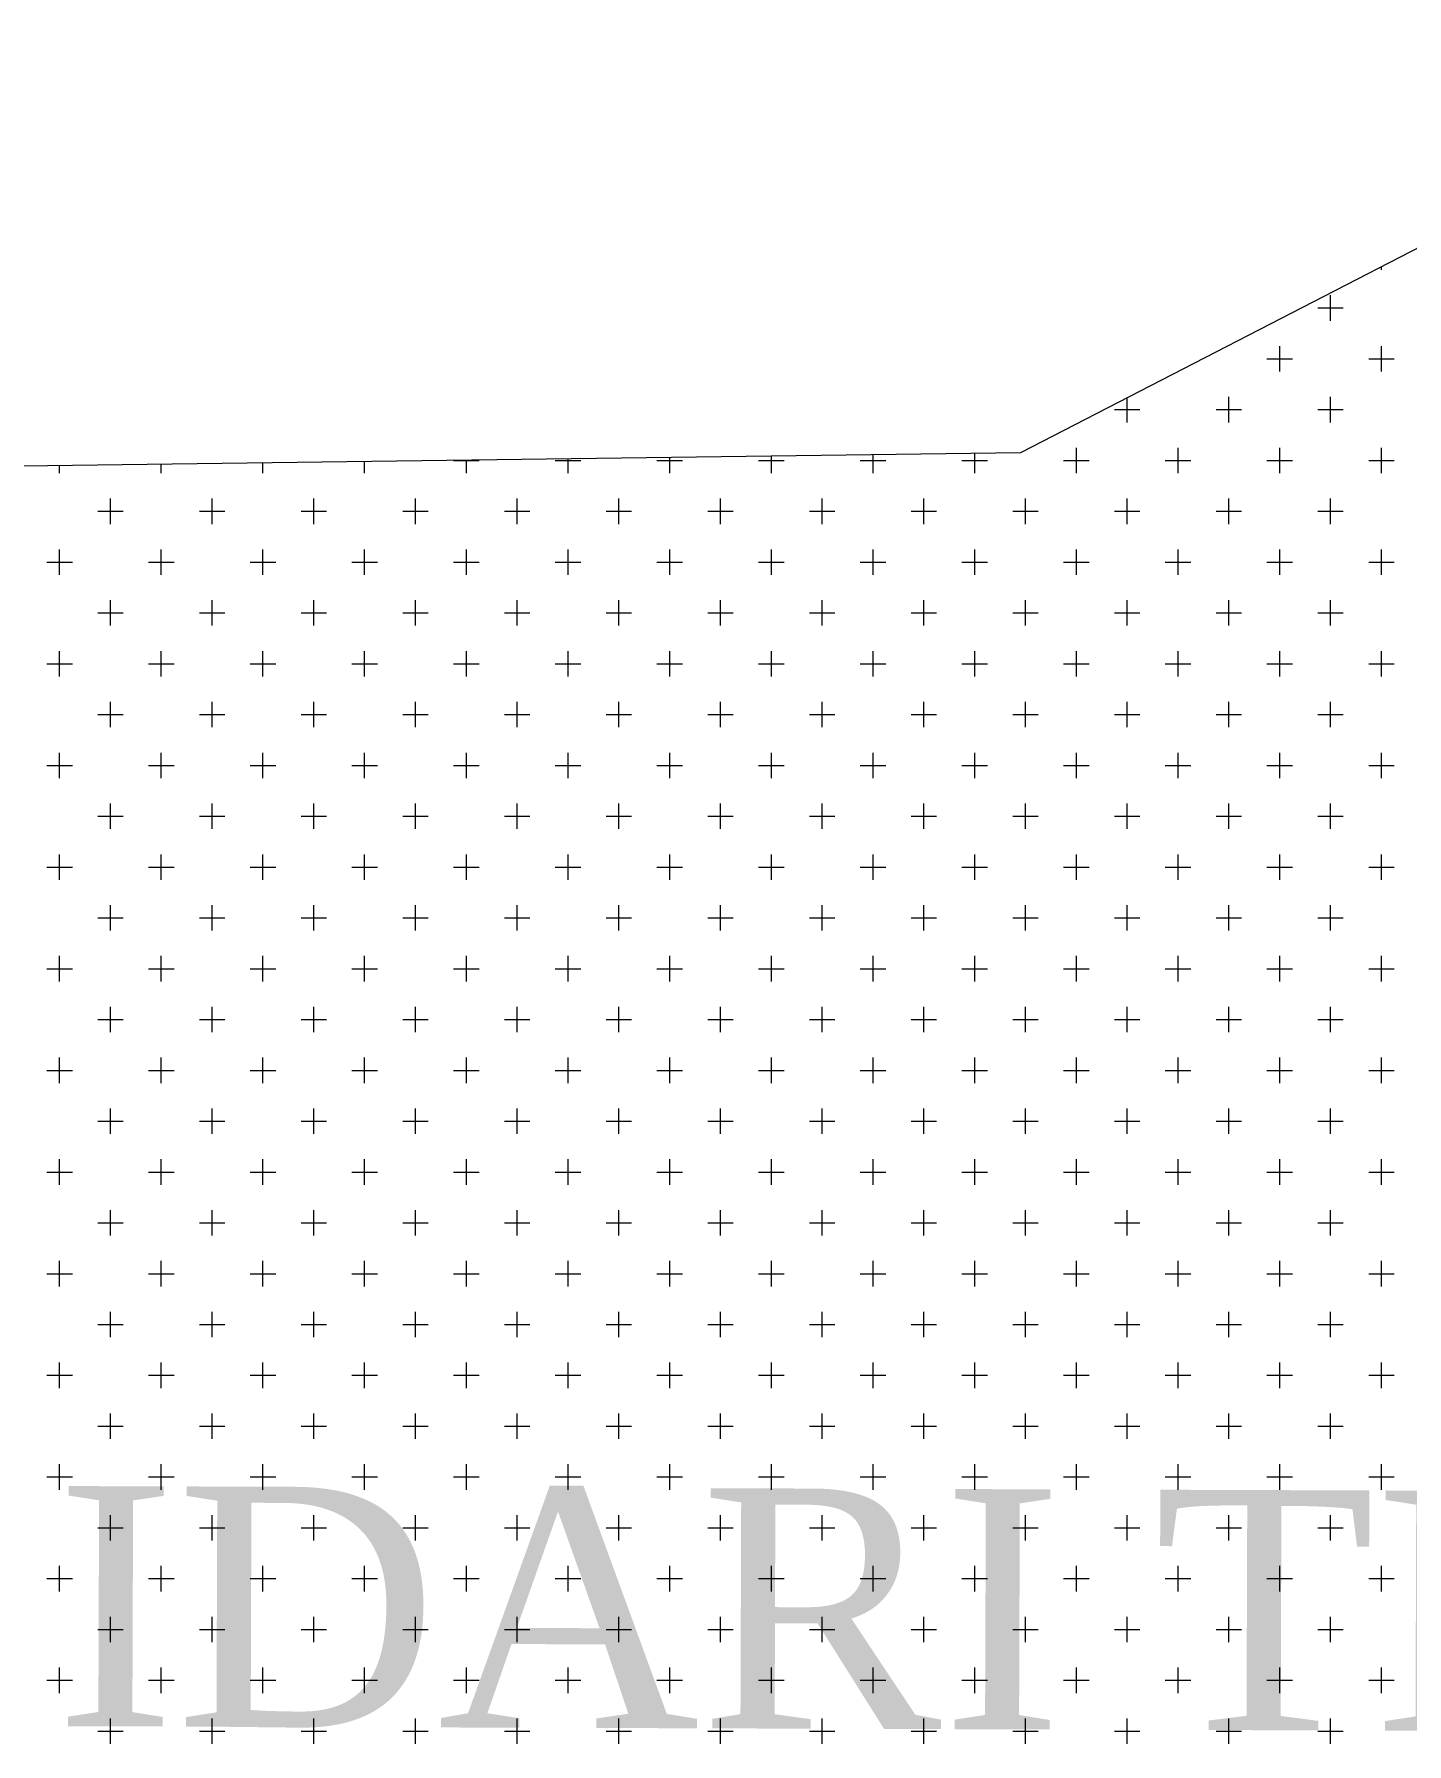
# Model space of a CAD drawing. Header units: metres. Extents: x 476631 to 477421, y 4483749 to 4484052.
# Drawn here: x 477266.48 to 477283.62, y 4484030.75 to 4484052.11 of the extents above; entities that cross this region are included whole.
import ezdxf

# ---------------------------------------------------------------- set-up
doc = ezdxf.new("R2010")
doc.units = ezdxf.units.M
doc.layers.add('PL_İDARİ_TESİS', color=163, linetype='Continuous', lineweight=0)
doc.layers.add('SM_SEMBOL', color=18, linetype='Continuous', lineweight=0)
doc.styles.get("Standard").update_dxf_attribs({"font": 'TimesNewRoman.ttf'})

msp = doc.modelspace()

# ---------------------------------------------------------------- linework, layer by layer
at = {"layer": 'PL_İDARİ_TESİS', "color": 5}
for p, q in [((477278.8, 4484046.885), (477288.938, 4484052.111)), ((477226.811, 4484046.184), (477278.8, 4484046.885))]:
    msp.add_line(p, q, dxfattribs=at)
at = {"layer": 'PL_İDARİ_TESİS', "color": 5, "linetype": 'Continuous'}
for p, q in [((477283.304, 4484049.166), (477283.304, 4484049.206)), ((477282.51, 4484048.69), (477282.828, 4484048.69)), ((477282.669, 4484048.531), (477282.669, 4484048.849)), ((477281.875, 4484048.055), (477282.192, 4484048.055)), ((477282.034, 4484047.896), (477282.034, 4484048.214)), ((477283.145, 4484048.055), (477283.462, 4484048.055)), ((477283.304, 4484047.896), (477283.304, 4484048.214)), ((477280.764, 4484047.896), (477280.764, 4484047.897)), ((477281.399, 4484047.261), (477281.399, 4484047.579)), ((477282.669, 4484047.261), (477282.669, 4484047.579)), ((477279.97, 4484047.42), (477280.287, 4484047.42)), ((477280.129, 4484047.261), (477280.129, 4484047.57)), ((477281.24, 4484047.42), (477281.557, 4484047.42)), ((477282.51, 4484047.42), (477282.828, 4484047.42)), ((477279.494, 4484046.626), (477279.494, 4484046.944)), ((477280.764, 4484046.626), (477280.764, 4484046.944)), ((477282.034, 4484046.626), (477282.034, 4484046.944)), ((477283.304, 4484046.626), (477283.304, 4484046.944)), ((477266.794, 4484046.626), (477266.794, 4484046.723)), ((477268.064, 4484046.626), (477268.064, 4484046.74)), ((477269.334, 4484046.626), (477269.334, 4484046.757)), ((477270.604, 4484046.626), (477270.604, 4484046.774)), ((477271.715, 4484046.785), (477272.033, 4484046.785)), ((477271.874, 4484046.626), (477271.874, 4484046.791)), ((477272.985, 4484046.785), (477273.303, 4484046.785)), ((477273.144, 4484046.626), (477273.144, 4484046.809)), ((477274.255, 4484046.785), (477274.573, 4484046.785)), ((477274.414, 4484046.626), (477274.414, 4484046.826)), ((477275.525, 4484046.785), (477275.843, 4484046.785)), ((477275.684, 4484046.626), (477275.684, 4484046.843)), ((477276.795, 4484046.785), (477277.113, 4484046.785)), ((477276.954, 4484046.626), (477276.954, 4484046.86)), ((477278.065, 4484046.785), (477278.383, 4484046.785)), ((477278.224, 4484046.626), (477278.224, 4484046.877)), ((477279.335, 4484046.785), (477279.653, 4484046.785)), ((477280.605, 4484046.785), (477280.923, 4484046.785)), ((477281.875, 4484046.785), (477282.192, 4484046.785)), ((477283.145, 4484046.785), (477283.462, 4484046.785)), ((477267.429, 4484045.991), (477267.429, 4484046.309)), ((477268.699, 4484045.991), (477268.699, 4484046.309)), ((477269.969, 4484045.991), (477269.969, 4484046.309)), ((477271.239, 4484045.991), (477271.239, 4484046.309)), ((477272.509, 4484045.991), (477272.509, 4484046.309)), ((477273.779, 4484045.991), (477273.779, 4484046.309)), ((477275.049, 4484045.991), (477275.049, 4484046.309)), ((477276.319, 4484045.991), (477276.319, 4484046.309)), ((477277.589, 4484045.991), (477277.589, 4484046.309)), ((477278.859, 4484045.991), (477278.859, 4484046.309)), ((477280.129, 4484045.991), (477280.129, 4484046.309)), ((477281.399, 4484045.991), (477281.399, 4484046.309)), ((477282.669, 4484045.991), (477282.669, 4484046.309)), ((477267.27, 4484046.15), (477267.588, 4484046.15)), ((477268.54, 4484046.15), (477268.858, 4484046.15)), ((477269.81, 4484046.15), (477270.128, 4484046.15)), ((477271.08, 4484046.15), (477271.398, 4484046.15)), ((477272.35, 4484046.15), (477272.668, 4484046.15)), ((477273.62, 4484046.15), (477273.938, 4484046.15)), ((477274.89, 4484046.15), (477275.208, 4484046.15)), ((477276.16, 4484046.15), (477276.478, 4484046.15)), ((477277.43, 4484046.15), (477277.748, 4484046.15)), ((477278.7, 4484046.15), (477279.018, 4484046.15)), ((477279.97, 4484046.15), (477280.287, 4484046.15)), ((477281.24, 4484046.15), (477281.557, 4484046.15)), ((477282.51, 4484046.15), (477282.828, 4484046.15)), ((477266.794, 4484045.356), (477266.794, 4484045.674)), ((477268.064, 4484045.356), (477268.064, 4484045.674)), ((477269.334, 4484045.356), (477269.334, 4484045.674)), ((477270.604, 4484045.356), (477270.604, 4484045.674)), ((477271.874, 4484045.356), (477271.874, 4484045.674)), ((477273.144, 4484045.356), (477273.144, 4484045.674)), ((477274.414, 4484045.356), (477274.414, 4484045.674)), ((477275.684, 4484045.356), (477275.684, 4484045.674)), ((477276.954, 4484045.356), (477276.954, 4484045.674)), ((477278.224, 4484045.356), (477278.224, 4484045.674)), ((477279.494, 4484045.356), (477279.494, 4484045.674)), ((477280.764, 4484045.356), (477280.764, 4484045.674)), ((477282.034, 4484045.356), (477282.034, 4484045.674)), ((477283.304, 4484045.356), (477283.304, 4484045.674)), ((477266.635, 4484045.515), (477266.953, 4484045.515)), ((477267.905, 4484045.515), (477268.223, 4484045.515)), ((477269.175, 4484045.515), (477269.493, 4484045.515)), ((477270.445, 4484045.515), (477270.763, 4484045.515)), ((477271.715, 4484045.515), (477272.033, 4484045.515)), ((477272.985, 4484045.515), (477273.303, 4484045.515)), ((477274.255, 4484045.515), (477274.573, 4484045.515)), ((477275.525, 4484045.515), (477275.843, 4484045.515)), ((477276.795, 4484045.515), (477277.113, 4484045.515)), ((477278.065, 4484045.515), (477278.383, 4484045.515)), ((477279.335, 4484045.515), (477279.653, 4484045.515)), ((477280.605, 4484045.515), (477280.923, 4484045.515)), ((477281.875, 4484045.515), (477282.192, 4484045.515)), ((477283.145, 4484045.515), (477283.462, 4484045.515)), ((477267.429, 4484044.721), (477267.429, 4484045.039)), ((477268.699, 4484044.721), (477268.699, 4484045.039)), ((477269.969, 4484044.721), (477269.969, 4484045.039)), ((477271.239, 4484044.721), (477271.239, 4484045.039)), ((477272.509, 4484044.721), (477272.509, 4484045.039)), ((477273.779, 4484044.721), (477273.779, 4484045.039)), ((477275.049, 4484044.721), (477275.049, 4484045.039)), ((477276.319, 4484044.721), (477276.319, 4484045.039)), ((477277.589, 4484044.721), (477277.589, 4484045.039)), ((477278.859, 4484044.721), (477278.859, 4484045.039)), ((477280.129, 4484044.721), (477280.129, 4484045.039)), ((477281.399, 4484044.721), (477281.399, 4484045.039)), ((477282.669, 4484044.721), (477282.669, 4484045.039)), ((477267.27, 4484044.88), (477267.588, 4484044.88)), ((477268.54, 4484044.88), (477268.858, 4484044.88)), ((477269.81, 4484044.88), (477270.128, 4484044.88)), ((477271.08, 4484044.88), (477271.398, 4484044.88)), ((477272.35, 4484044.88), (477272.668, 4484044.88)), ((477273.62, 4484044.88), (477273.938, 4484044.88)), ((477274.89, 4484044.88), (477275.208, 4484044.88)), ((477276.16, 4484044.88), (477276.478, 4484044.88)), ((477277.43, 4484044.88), (477277.748, 4484044.88)), ((477278.7, 4484044.88), (477279.018, 4484044.88)), ((477279.97, 4484044.88), (477280.287, 4484044.88)), ((477281.24, 4484044.88), (477281.557, 4484044.88)), ((477282.51, 4484044.88), (477282.828, 4484044.88)), ((477266.794, 4484044.086), (477266.794, 4484044.404)), ((477268.064, 4484044.086), (477268.064, 4484044.404)), ((477269.334, 4484044.086), (477269.334, 4484044.404)), ((477270.604, 4484044.086), (477270.604, 4484044.404)), ((477271.874, 4484044.086), (477271.874, 4484044.404)), ((477273.144, 4484044.086), (477273.144, 4484044.404)), ((477274.414, 4484044.086), (477274.414, 4484044.404)), ((477275.684, 4484044.086), (477275.684, 4484044.404)), ((477276.954, 4484044.086), (477276.954, 4484044.404)), ((477278.224, 4484044.086), (477278.224, 4484044.404)), ((477279.494, 4484044.086), (477279.494, 4484044.404)), ((477280.764, 4484044.086), (477280.764, 4484044.404)), ((477282.034, 4484044.086), (477282.034, 4484044.404)), ((477283.304, 4484044.086), (477283.304, 4484044.404)), ((477266.635, 4484044.245), (477266.953, 4484044.245)), ((477267.905, 4484044.245), (477268.223, 4484044.245)), ((477269.175, 4484044.245), (477269.493, 4484044.245)), ((477270.445, 4484044.245), (477270.763, 4484044.245)), ((477271.715, 4484044.245), (477272.033, 4484044.245)), ((477272.985, 4484044.245), (477273.303, 4484044.245)), ((477274.255, 4484044.245), (477274.573, 4484044.245)), ((477275.525, 4484044.245), (477275.843, 4484044.245)), ((477276.795, 4484044.245), (477277.113, 4484044.245)), ((477278.065, 4484044.245), (477278.383, 4484044.245)), ((477279.335, 4484044.245), (477279.653, 4484044.245)), ((477280.605, 4484044.245), (477280.923, 4484044.245)), ((477281.875, 4484044.245), (477282.192, 4484044.245)), ((477283.145, 4484044.245), (477283.462, 4484044.245)), ((477267.429, 4484043.451), (477267.429, 4484043.769)), ((477268.699, 4484043.451), (477268.699, 4484043.769)), ((477269.969, 4484043.451), (477269.969, 4484043.769)), ((477271.239, 4484043.451), (477271.239, 4484043.769)), ((477272.509, 4484043.451), (477272.509, 4484043.769)), ((477273.779, 4484043.451), (477273.779, 4484043.769)), ((477275.049, 4484043.451), (477275.049, 4484043.769)), ((477276.319, 4484043.451), (477276.319, 4484043.769)), ((477277.589, 4484043.451), (477277.589, 4484043.769)), ((477278.859, 4484043.451), (477278.859, 4484043.769)), ((477280.129, 4484043.451), (477280.129, 4484043.769)), ((477281.399, 4484043.451), (477281.399, 4484043.769)), ((477282.669, 4484043.451), (477282.669, 4484043.769)), ((477267.27, 4484043.61), (477267.588, 4484043.61)), ((477268.54, 4484043.61), (477268.858, 4484043.61)), ((477269.81, 4484043.61), (477270.128, 4484043.61)), ((477271.08, 4484043.61), (477271.398, 4484043.61)), ((477272.35, 4484043.61), (477272.668, 4484043.61)), ((477273.62, 4484043.61), (477273.938, 4484043.61)), ((477274.89, 4484043.61), (477275.208, 4484043.61)), ((477276.16, 4484043.61), (477276.478, 4484043.61)), ((477277.43, 4484043.61), (477277.748, 4484043.61)), ((477278.7, 4484043.61), (477279.018, 4484043.61)), ((477279.97, 4484043.61), (477280.287, 4484043.61)), ((477281.24, 4484043.61), (477281.557, 4484043.61)), ((477282.51, 4484043.61), (477282.828, 4484043.61)), ((477266.794, 4484042.816), (477266.794, 4484043.134)), ((477268.064, 4484042.816), (477268.064, 4484043.134)), ((477269.334, 4484042.816), (477269.334, 4484043.134)), ((477270.604, 4484042.816), (477270.604, 4484043.134)), ((477271.874, 4484042.816), (477271.874, 4484043.134)), ((477273.144, 4484042.816), (477273.144, 4484043.134)), ((477274.414, 4484042.816), (477274.414, 4484043.134)), ((477275.684, 4484042.816), (477275.684, 4484043.134)), ((477276.954, 4484042.816), (477276.954, 4484043.134)), ((477278.224, 4484042.816), (477278.224, 4484043.134)), ((477279.494, 4484042.816), (477279.494, 4484043.134)), ((477280.764, 4484042.816), (477280.764, 4484043.134)), ((477282.034, 4484042.816), (477282.034, 4484043.134)), ((477283.304, 4484042.816), (477283.304, 4484043.134)), ((477266.635, 4484042.975), (477266.953, 4484042.975)), ((477267.905, 4484042.975), (477268.223, 4484042.975)), ((477269.175, 4484042.975), (477269.493, 4484042.975)), ((477270.445, 4484042.975), (477270.763, 4484042.975)), ((477271.715, 4484042.975), (477272.033, 4484042.975)), ((477272.985, 4484042.975), (477273.303, 4484042.975)), ((477274.255, 4484042.975), (477274.573, 4484042.975)), ((477275.525, 4484042.975), (477275.843, 4484042.975)), ((477276.795, 4484042.975), (477277.113, 4484042.975)), ((477278.065, 4484042.975), (477278.383, 4484042.975)), ((477279.335, 4484042.975), (477279.653, 4484042.975)), ((477280.605, 4484042.975), (477280.923, 4484042.975)), ((477281.875, 4484042.975), (477282.192, 4484042.975)), ((477283.145, 4484042.975), (477283.462, 4484042.975)), ((477267.429, 4484042.181), (477267.429, 4484042.499)), ((477268.699, 4484042.181), (477268.699, 4484042.499)), ((477269.969, 4484042.181), (477269.969, 4484042.499)), ((477271.239, 4484042.181), (477271.239, 4484042.499)), ((477272.509, 4484042.181), (477272.509, 4484042.499)), ((477273.779, 4484042.181), (477273.779, 4484042.499)), ((477275.049, 4484042.181), (477275.049, 4484042.499)), ((477276.319, 4484042.181), (477276.319, 4484042.499)), ((477277.589, 4484042.181), (477277.589, 4484042.499)), ((477278.859, 4484042.181), (477278.859, 4484042.499)), ((477280.129, 4484042.181), (477280.129, 4484042.499)), ((477281.399, 4484042.181), (477281.399, 4484042.499)), ((477282.669, 4484042.181), (477282.669, 4484042.499)), ((477267.27, 4484042.34), (477267.588, 4484042.34)), ((477268.54, 4484042.34), (477268.858, 4484042.34)), ((477269.81, 4484042.34), (477270.128, 4484042.34)), ((477271.08, 4484042.34), (477271.398, 4484042.34)), ((477272.35, 4484042.34), (477272.668, 4484042.34)), ((477273.62, 4484042.34), (477273.938, 4484042.34)), ((477274.89, 4484042.34), (477275.208, 4484042.34)), ((477276.16, 4484042.34), (477276.478, 4484042.34)), ((477277.43, 4484042.34), (477277.748, 4484042.34)), ((477278.7, 4484042.34), (477279.018, 4484042.34)), ((477279.97, 4484042.34), (477280.287, 4484042.34)), ((477281.24, 4484042.34), (477281.557, 4484042.34)), ((477282.51, 4484042.34), (477282.828, 4484042.34)), ((477266.794, 4484041.546), (477266.794, 4484041.864)), ((477268.064, 4484041.546), (477268.064, 4484041.864)), ((477269.334, 4484041.546), (477269.334, 4484041.864)), ((477270.604, 4484041.546), (477270.604, 4484041.864)), ((477271.874, 4484041.546), (477271.874, 4484041.864)), ((477273.144, 4484041.546), (477273.144, 4484041.864)), ((477274.414, 4484041.546), (477274.414, 4484041.864)), ((477275.684, 4484041.546), (477275.684, 4484041.864)), ((477276.954, 4484041.546), (477276.954, 4484041.864)), ((477278.224, 4484041.546), (477278.224, 4484041.864)), ((477279.494, 4484041.546), (477279.494, 4484041.864)), ((477280.764, 4484041.546), (477280.764, 4484041.864)), ((477282.034, 4484041.546), (477282.034, 4484041.864)), ((477283.304, 4484041.546), (477283.304, 4484041.864)), ((477266.635, 4484041.705), (477266.953, 4484041.705)), ((477267.905, 4484041.705), (477268.223, 4484041.705)), ((477269.175, 4484041.705), (477269.493, 4484041.705)), ((477270.445, 4484041.705), (477270.763, 4484041.705)), ((477271.715, 4484041.705), (477272.033, 4484041.705)), ((477272.985, 4484041.705), (477273.303, 4484041.705)), ((477274.255, 4484041.705), (477274.573, 4484041.705)), ((477275.525, 4484041.705), (477275.843, 4484041.705)), ((477276.795, 4484041.705), (477277.113, 4484041.705)), ((477278.065, 4484041.705), (477278.383, 4484041.705)), ((477279.335, 4484041.705), (477279.653, 4484041.705)), ((477280.605, 4484041.705), (477280.923, 4484041.705)), ((477281.875, 4484041.705), (477282.192, 4484041.705)), ((477283.145, 4484041.705), (477283.462, 4484041.705)), ((477267.429, 4484040.911), (477267.429, 4484041.229)), ((477268.699, 4484040.911), (477268.699, 4484041.229)), ((477269.969, 4484040.911), (477269.969, 4484041.229)), ((477271.239, 4484040.911), (477271.239, 4484041.229)), ((477272.509, 4484040.911), (477272.509, 4484041.229)), ((477273.779, 4484040.911), (477273.779, 4484041.229)), ((477275.049, 4484040.911), (477275.049, 4484041.229)), ((477276.319, 4484040.911), (477276.319, 4484041.229)), ((477277.589, 4484040.911), (477277.589, 4484041.229)), ((477278.859, 4484040.911), (477278.859, 4484041.229)), ((477280.129, 4484040.911), (477280.129, 4484041.229)), ((477281.399, 4484040.911), (477281.399, 4484041.229)), ((477282.669, 4484040.911), (477282.669, 4484041.229)), ((477267.27, 4484041.07), (477267.588, 4484041.07)), ((477268.54, 4484041.07), (477268.858, 4484041.07)), ((477269.81, 4484041.07), (477270.128, 4484041.07)), ((477271.08, 4484041.07), (477271.398, 4484041.07)), ((477272.35, 4484041.07), (477272.668, 4484041.07)), ((477273.62, 4484041.07), (477273.938, 4484041.07)), ((477274.89, 4484041.07), (477275.208, 4484041.07)), ((477276.16, 4484041.07), (477276.478, 4484041.07)), ((477277.43, 4484041.07), (477277.748, 4484041.07)), ((477278.7, 4484041.07), (477279.018, 4484041.07)), ((477279.97, 4484041.07), (477280.287, 4484041.07)), ((477281.24, 4484041.07), (477281.557, 4484041.07)), ((477282.51, 4484041.07), (477282.828, 4484041.07)), ((477266.794, 4484040.276), (477266.794, 4484040.594)), ((477268.064, 4484040.276), (477268.064, 4484040.594)), ((477269.334, 4484040.276), (477269.334, 4484040.594)), ((477270.604, 4484040.276), (477270.604, 4484040.594)), ((477271.874, 4484040.276), (477271.874, 4484040.594)), ((477273.144, 4484040.276), (477273.144, 4484040.594)), ((477274.414, 4484040.276), (477274.414, 4484040.594)), ((477275.684, 4484040.276), (477275.684, 4484040.594)), ((477276.954, 4484040.276), (477276.954, 4484040.594)), ((477278.224, 4484040.276), (477278.224, 4484040.594)), ((477279.494, 4484040.276), (477279.494, 4484040.594)), ((477280.764, 4484040.276), (477280.764, 4484040.594)), ((477282.034, 4484040.276), (477282.034, 4484040.594)), ((477283.304, 4484040.276), (477283.304, 4484040.594)), ((477266.635, 4484040.435), (477266.953, 4484040.435)), ((477267.905, 4484040.435), (477268.223, 4484040.435)), ((477269.175, 4484040.435), (477269.493, 4484040.435)), ((477270.445, 4484040.435), (477270.763, 4484040.435)), ((477271.715, 4484040.435), (477272.033, 4484040.435)), ((477272.985, 4484040.435), (477273.303, 4484040.435)), ((477274.255, 4484040.435), (477274.573, 4484040.435)), ((477275.525, 4484040.435), (477275.843, 4484040.435)), ((477276.795, 4484040.435), (477277.113, 4484040.435)), ((477278.065, 4484040.435), (477278.383, 4484040.435)), ((477279.335, 4484040.435), (477279.653, 4484040.435)), ((477280.605, 4484040.435), (477280.923, 4484040.435)), ((477281.875, 4484040.435), (477282.192, 4484040.435)), ((477283.145, 4484040.435), (477283.462, 4484040.435)), ((477267.429, 4484039.641), (477267.429, 4484039.959)), ((477268.699, 4484039.641), (477268.699, 4484039.959)), ((477269.969, 4484039.641), (477269.969, 4484039.959)), ((477271.239, 4484039.641), (477271.239, 4484039.959)), ((477272.509, 4484039.641), (477272.509, 4484039.959)), ((477273.779, 4484039.641), (477273.779, 4484039.959)), ((477275.049, 4484039.641), (477275.049, 4484039.959)), ((477276.319, 4484039.641), (477276.319, 4484039.959)), ((477277.589, 4484039.641), (477277.589, 4484039.959)), ((477278.859, 4484039.641), (477278.859, 4484039.959)), ((477280.129, 4484039.641), (477280.129, 4484039.959)), ((477281.399, 4484039.641), (477281.399, 4484039.959)), ((477282.669, 4484039.641), (477282.669, 4484039.959)), ((477267.27, 4484039.8), (477267.588, 4484039.8)), ((477268.54, 4484039.8), (477268.858, 4484039.8)), ((477269.81, 4484039.8), (477270.128, 4484039.8)), ((477271.08, 4484039.8), (477271.398, 4484039.8)), ((477272.35, 4484039.8), (477272.668, 4484039.8)), ((477273.62, 4484039.8), (477273.938, 4484039.8)), ((477274.89, 4484039.8), (477275.208, 4484039.8)), ((477276.16, 4484039.8), (477276.478, 4484039.8)), ((477277.43, 4484039.8), (477277.748, 4484039.8)), ((477278.7, 4484039.8), (477279.018, 4484039.8)), ((477279.97, 4484039.8), (477280.287, 4484039.8)), ((477281.24, 4484039.8), (477281.557, 4484039.8)), ((477282.51, 4484039.8), (477282.828, 4484039.8)), ((477266.794, 4484039.006), (477266.794, 4484039.324)), ((477268.064, 4484039.006), (477268.064, 4484039.324)), ((477269.334, 4484039.006), (477269.334, 4484039.324)), ((477270.604, 4484039.006), (477270.604, 4484039.324)), ((477271.874, 4484039.006), (477271.874, 4484039.324)), ((477273.144, 4484039.006), (477273.144, 4484039.324)), ((477274.414, 4484039.006), (477274.414, 4484039.324)), ((477275.684, 4484039.006), (477275.684, 4484039.324)), ((477276.954, 4484039.006), (477276.954, 4484039.324)), ((477278.224, 4484039.006), (477278.224, 4484039.324)), ((477279.494, 4484039.006), (477279.494, 4484039.324)), ((477280.764, 4484039.006), (477280.764, 4484039.324)), ((477282.034, 4484039.006), (477282.034, 4484039.324)), ((477283.304, 4484039.006), (477283.304, 4484039.324)), ((477266.635, 4484039.165), (477266.953, 4484039.165)), ((477267.905, 4484039.165), (477268.223, 4484039.165)), ((477269.175, 4484039.165), (477269.493, 4484039.165)), ((477270.445, 4484039.165), (477270.763, 4484039.165)), ((477271.715, 4484039.165), (477272.033, 4484039.165)), ((477272.985, 4484039.165), (477273.303, 4484039.165)), ((477274.255, 4484039.165), (477274.573, 4484039.165)), ((477275.525, 4484039.165), (477275.843, 4484039.165)), ((477276.795, 4484039.165), (477277.113, 4484039.165)), ((477278.065, 4484039.165), (477278.383, 4484039.165)), ((477279.335, 4484039.165), (477279.653, 4484039.165)), ((477280.605, 4484039.165), (477280.923, 4484039.165)), ((477281.875, 4484039.165), (477282.192, 4484039.165)), ((477283.145, 4484039.165), (477283.462, 4484039.165)), ((477267.429, 4484038.371), (477267.429, 4484038.689)), ((477268.699, 4484038.371), (477268.699, 4484038.689)), ((477269.969, 4484038.371), (477269.969, 4484038.689)), ((477271.239, 4484038.371), (477271.239, 4484038.689)), ((477272.509, 4484038.371), (477272.509, 4484038.689)), ((477273.779, 4484038.371), (477273.779, 4484038.689)), ((477275.049, 4484038.371), (477275.049, 4484038.689)), ((477276.319, 4484038.371), (477276.319, 4484038.689)), ((477277.589, 4484038.371), (477277.589, 4484038.689)), ((477278.859, 4484038.371), (477278.859, 4484038.689)), ((477280.129, 4484038.371), (477280.129, 4484038.689)), ((477281.399, 4484038.371), (477281.399, 4484038.689)), ((477282.669, 4484038.371), (477282.669, 4484038.689)), ((477267.27, 4484038.53), (477267.588, 4484038.53)), ((477268.54, 4484038.53), (477268.858, 4484038.53)), ((477269.81, 4484038.53), (477270.128, 4484038.53)), ((477271.08, 4484038.53), (477271.398, 4484038.53)), ((477272.35, 4484038.53), (477272.668, 4484038.53)), ((477273.62, 4484038.53), (477273.938, 4484038.53)), ((477274.89, 4484038.53), (477275.208, 4484038.53)), ((477276.16, 4484038.53), (477276.478, 4484038.53)), ((477277.43, 4484038.53), (477277.748, 4484038.53)), ((477278.7, 4484038.53), (477279.018, 4484038.53)), ((477279.97, 4484038.53), (477280.287, 4484038.53)), ((477281.24, 4484038.53), (477281.557, 4484038.53)), ((477282.51, 4484038.53), (477282.828, 4484038.53)), ((477266.794, 4484037.736), (477266.794, 4484038.054)), ((477268.064, 4484037.736), (477268.064, 4484038.054)), ((477269.334, 4484037.736), (477269.334, 4484038.054)), ((477270.604, 4484037.736), (477270.604, 4484038.054)), ((477271.874, 4484037.736), (477271.874, 4484038.054)), ((477273.144, 4484037.736), (477273.144, 4484038.054)), ((477274.414, 4484037.736), (477274.414, 4484038.054)), ((477275.684, 4484037.736), (477275.684, 4484038.054)), ((477276.954, 4484037.736), (477276.954, 4484038.054)), ((477278.224, 4484037.736), (477278.224, 4484038.054)), ((477279.494, 4484037.736), (477279.494, 4484038.054)), ((477280.764, 4484037.736), (477280.764, 4484038.054)), ((477282.034, 4484037.736), (477282.034, 4484038.054)), ((477283.304, 4484037.736), (477283.304, 4484038.054)), ((477266.635, 4484037.895), (477266.953, 4484037.895)), ((477267.905, 4484037.895), (477268.223, 4484037.895)), ((477269.175, 4484037.895), (477269.493, 4484037.895)), ((477270.445, 4484037.895), (477270.763, 4484037.895)), ((477271.715, 4484037.895), (477272.033, 4484037.895)), ((477272.985, 4484037.895), (477273.303, 4484037.895)), ((477274.255, 4484037.895), (477274.573, 4484037.895)), ((477275.525, 4484037.895), (477275.843, 4484037.895)), ((477276.795, 4484037.895), (477277.113, 4484037.895)), ((477278.065, 4484037.895), (477278.383, 4484037.895)), ((477279.335, 4484037.895), (477279.653, 4484037.895)), ((477280.605, 4484037.895), (477280.923, 4484037.895)), ((477281.875, 4484037.895), (477282.192, 4484037.895)), ((477283.145, 4484037.895), (477283.462, 4484037.895)), ((477267.429, 4484037.101), (477267.429, 4484037.419)), ((477268.699, 4484037.101), (477268.699, 4484037.419)), ((477269.969, 4484037.101), (477269.969, 4484037.419)), ((477271.239, 4484037.101), (477271.239, 4484037.419)), ((477272.509, 4484037.101), (477272.509, 4484037.419)), ((477273.779, 4484037.101), (477273.779, 4484037.419)), ((477275.049, 4484037.101), (477275.049, 4484037.419)), ((477276.319, 4484037.101), (477276.319, 4484037.419)), ((477277.589, 4484037.101), (477277.589, 4484037.419)), ((477278.859, 4484037.101), (477278.859, 4484037.419)), ((477280.129, 4484037.101), (477280.129, 4484037.419)), ((477281.399, 4484037.101), (477281.399, 4484037.419)), ((477282.669, 4484037.101), (477282.669, 4484037.419)), ((477267.27, 4484037.26), (477267.588, 4484037.26)), ((477268.54, 4484037.26), (477268.858, 4484037.26)), ((477269.81, 4484037.26), (477270.128, 4484037.26)), ((477271.08, 4484037.26), (477271.398, 4484037.26)), ((477272.35, 4484037.26), (477272.668, 4484037.26)), ((477273.62, 4484037.26), (477273.938, 4484037.26)), ((477274.89, 4484037.26), (477275.208, 4484037.26)), ((477276.16, 4484037.26), (477276.478, 4484037.26)), ((477277.43, 4484037.26), (477277.748, 4484037.26)), ((477278.7, 4484037.26), (477279.018, 4484037.26)), ((477279.97, 4484037.26), (477280.287, 4484037.26)), ((477281.24, 4484037.26), (477281.557, 4484037.26)), ((477282.51, 4484037.26), (477282.828, 4484037.26)), ((477266.794, 4484036.466), (477266.794, 4484036.784)), ((477268.064, 4484036.466), (477268.064, 4484036.784)), ((477269.334, 4484036.466), (477269.334, 4484036.784)), ((477270.604, 4484036.466), (477270.604, 4484036.784)), ((477271.874, 4484036.466), (477271.874, 4484036.784)), ((477273.144, 4484036.466), (477273.144, 4484036.784)), ((477274.414, 4484036.466), (477274.414, 4484036.784)), ((477275.684, 4484036.466), (477275.684, 4484036.784)), ((477276.954, 4484036.466), (477276.954, 4484036.784)), ((477278.224, 4484036.466), (477278.224, 4484036.784)), ((477279.494, 4484036.466), (477279.494, 4484036.784)), ((477280.764, 4484036.466), (477280.764, 4484036.784)), ((477282.034, 4484036.466), (477282.034, 4484036.784)), ((477283.304, 4484036.466), (477283.304, 4484036.784)), ((477266.635, 4484036.625), (477266.953, 4484036.625)), ((477267.905, 4484036.625), (477268.223, 4484036.625)), ((477269.175, 4484036.625), (477269.493, 4484036.625)), ((477270.445, 4484036.625), (477270.763, 4484036.625)), ((477271.715, 4484036.625), (477272.033, 4484036.625)), ((477272.985, 4484036.625), (477273.303, 4484036.625)), ((477274.255, 4484036.625), (477274.573, 4484036.625)), ((477275.525, 4484036.625), (477275.843, 4484036.625)), ((477276.795, 4484036.625), (477277.113, 4484036.625)), ((477278.065, 4484036.625), (477278.383, 4484036.625)), ((477279.335, 4484036.625), (477279.653, 4484036.625)), ((477280.605, 4484036.625), (477280.923, 4484036.625)), ((477281.875, 4484036.625), (477282.192, 4484036.625)), ((477283.145, 4484036.625), (477283.462, 4484036.625)), ((477267.429, 4484035.831), (477267.429, 4484036.149)), ((477268.699, 4484035.831), (477268.699, 4484036.149)), ((477269.969, 4484035.831), (477269.969, 4484036.149)), ((477271.239, 4484035.831), (477271.239, 4484036.149)), ((477272.509, 4484035.831), (477272.509, 4484036.149)), ((477273.779, 4484035.831), (477273.779, 4484036.149)), ((477275.049, 4484035.831), (477275.049, 4484036.149)), ((477276.319, 4484035.831), (477276.319, 4484036.149)), ((477277.589, 4484035.831), (477277.589, 4484036.149)), ((477278.859, 4484035.831), (477278.859, 4484036.149)), ((477280.129, 4484035.831), (477280.129, 4484036.149)), ((477281.399, 4484035.831), (477281.399, 4484036.149)), ((477282.669, 4484035.831), (477282.669, 4484036.149)), ((477267.27, 4484035.99), (477267.588, 4484035.99)), ((477268.54, 4484035.99), (477268.858, 4484035.99)), ((477269.81, 4484035.99), (477270.128, 4484035.99)), ((477271.08, 4484035.99), (477271.398, 4484035.99)), ((477272.35, 4484035.99), (477272.668, 4484035.99)), ((477273.62, 4484035.99), (477273.938, 4484035.99)), ((477274.89, 4484035.99), (477275.208, 4484035.99)), ((477276.16, 4484035.99), (477276.478, 4484035.99)), ((477277.43, 4484035.99), (477277.748, 4484035.99)), ((477278.7, 4484035.99), (477279.018, 4484035.99)), ((477279.97, 4484035.99), (477280.287, 4484035.99)), ((477281.24, 4484035.99), (477281.557, 4484035.99)), ((477282.51, 4484035.99), (477282.828, 4484035.99)), ((477266.794, 4484035.196), (477266.794, 4484035.514)), ((477268.064, 4484035.196), (477268.064, 4484035.514)), ((477269.334, 4484035.196), (477269.334, 4484035.514)), ((477270.604, 4484035.196), (477270.604, 4484035.514)), ((477271.874, 4484035.196), (477271.874, 4484035.514)), ((477273.144, 4484035.196), (477273.144, 4484035.514)), ((477274.414, 4484035.196), (477274.414, 4484035.514)), ((477275.684, 4484035.196), (477275.684, 4484035.514)), ((477276.954, 4484035.196), (477276.954, 4484035.514)), ((477278.224, 4484035.196), (477278.224, 4484035.514)), ((477279.494, 4484035.196), (477279.494, 4484035.514)), ((477280.764, 4484035.196), (477280.764, 4484035.514)), ((477282.034, 4484035.196), (477282.034, 4484035.514)), ((477283.304, 4484035.196), (477283.304, 4484035.514)), ((477266.635, 4484035.355), (477266.953, 4484035.355)), ((477267.905, 4484035.355), (477268.223, 4484035.355)), ((477269.175, 4484035.355), (477269.493, 4484035.355)), ((477270.445, 4484035.355), (477270.763, 4484035.355)), ((477271.715, 4484035.355), (477272.033, 4484035.355)), ((477272.985, 4484035.355), (477273.303, 4484035.355)), ((477274.255, 4484035.355), (477274.573, 4484035.355)), ((477275.525, 4484035.355), (477275.843, 4484035.355)), ((477276.795, 4484035.355), (477277.113, 4484035.355)), ((477278.065, 4484035.355), (477278.383, 4484035.355)), ((477279.335, 4484035.355), (477279.653, 4484035.355)), ((477280.605, 4484035.355), (477280.923, 4484035.355)), ((477281.875, 4484035.355), (477282.192, 4484035.355)), ((477283.145, 4484035.355), (477283.462, 4484035.355)), ((477267.429, 4484034.561), (477267.429, 4484034.879)), ((477268.699, 4484034.561), (477268.699, 4484034.879)), ((477269.969, 4484034.561), (477269.969, 4484034.879)), ((477271.239, 4484034.561), (477271.239, 4484034.879)), ((477272.509, 4484034.561), (477272.509, 4484034.879)), ((477273.779, 4484034.561), (477273.779, 4484034.879)), ((477275.049, 4484034.561), (477275.049, 4484034.879)), ((477276.319, 4484034.561), (477276.319, 4484034.879)), ((477277.589, 4484034.561), (477277.589, 4484034.879)), ((477278.859, 4484034.561), (477278.859, 4484034.879)), ((477280.129, 4484034.561), (477280.129, 4484034.879)), ((477281.399, 4484034.561), (477281.399, 4484034.879)), ((477282.669, 4484034.561), (477282.669, 4484034.879)), ((477267.27, 4484034.72), (477267.588, 4484034.72)), ((477268.54, 4484034.72), (477268.858, 4484034.72)), ((477269.81, 4484034.72), (477270.128, 4484034.72)), ((477271.08, 4484034.72), (477271.398, 4484034.72)), ((477272.35, 4484034.72), (477272.668, 4484034.72)), ((477273.62, 4484034.72), (477273.938, 4484034.72)), ((477274.89, 4484034.72), (477275.208, 4484034.72)), ((477276.16, 4484034.72), (477276.478, 4484034.72)), ((477277.43, 4484034.72), (477277.748, 4484034.72)), ((477278.7, 4484034.72), (477279.018, 4484034.72)), ((477279.97, 4484034.72), (477280.287, 4484034.72)), ((477281.24, 4484034.72), (477281.557, 4484034.72)), ((477282.51, 4484034.72), (477282.828, 4484034.72)), ((477266.794, 4484033.926), (477266.794, 4484034.244)), ((477268.064, 4484033.926), (477268.064, 4484034.244)), ((477269.334, 4484033.926), (477269.334, 4484034.244)), ((477270.604, 4484033.926), (477270.604, 4484034.244)), ((477271.874, 4484033.926), (477271.874, 4484034.244)), ((477273.144, 4484033.926), (477273.144, 4484034.244)), ((477274.414, 4484033.926), (477274.414, 4484034.244)), ((477275.684, 4484033.926), (477275.684, 4484034.244)), ((477276.954, 4484033.926), (477276.954, 4484034.244)), ((477278.224, 4484033.926), (477278.224, 4484034.244)), ((477279.494, 4484033.926), (477279.494, 4484034.244)), ((477280.764, 4484033.926), (477280.764, 4484034.244)), ((477282.034, 4484033.926), (477282.034, 4484034.244)), ((477283.304, 4484033.926), (477283.304, 4484034.244)), ((477266.635, 4484034.085), (477266.953, 4484034.085)), ((477267.905, 4484034.085), (477268.223, 4484034.085)), ((477269.175, 4484034.085), (477269.493, 4484034.085)), ((477270.445, 4484034.085), (477270.763, 4484034.085)), ((477271.715, 4484034.085), (477272.033, 4484034.085)), ((477272.985, 4484034.085), (477273.303, 4484034.085)), ((477274.255, 4484034.085), (477274.573, 4484034.085)), ((477275.525, 4484034.085), (477275.843, 4484034.085)), ((477276.795, 4484034.085), (477277.113, 4484034.085)), ((477278.065, 4484034.085), (477278.383, 4484034.085)), ((477279.335, 4484034.085), (477279.653, 4484034.085)), ((477280.605, 4484034.085), (477280.923, 4484034.085)), ((477281.875, 4484034.085), (477282.192, 4484034.085)), ((477283.145, 4484034.085), (477283.462, 4484034.085)), ((477267.429, 4484033.291), (477267.429, 4484033.609)), ((477268.699, 4484033.291), (477268.699, 4484033.609)), ((477269.969, 4484033.291), (477269.969, 4484033.609)), ((477271.239, 4484033.291), (477271.239, 4484033.609)), ((477272.509, 4484033.291), (477272.509, 4484033.609)), ((477273.779, 4484033.291), (477273.779, 4484033.609)), ((477275.049, 4484033.291), (477275.049, 4484033.609)), ((477276.319, 4484033.291), (477276.319, 4484033.609)), ((477277.589, 4484033.291), (477277.589, 4484033.609)), ((477278.859, 4484033.291), (477278.859, 4484033.609)), ((477280.129, 4484033.291), (477280.129, 4484033.609)), ((477281.399, 4484033.291), (477281.399, 4484033.609)), ((477282.669, 4484033.291), (477282.669, 4484033.609)), ((477267.27, 4484033.45), (477267.588, 4484033.45)), ((477268.54, 4484033.45), (477268.858, 4484033.45)), ((477269.81, 4484033.45), (477270.128, 4484033.45)), ((477271.08, 4484033.45), (477271.398, 4484033.45)), ((477272.35, 4484033.45), (477272.668, 4484033.45)), ((477273.62, 4484033.45), (477273.938, 4484033.45)), ((477274.89, 4484033.45), (477275.208, 4484033.45)), ((477276.16, 4484033.45), (477276.478, 4484033.45)), ((477277.43, 4484033.45), (477277.748, 4484033.45)), ((477278.7, 4484033.45), (477279.018, 4484033.45)), ((477279.97, 4484033.45), (477280.287, 4484033.45)), ((477281.24, 4484033.45), (477281.557, 4484033.45)), ((477282.51, 4484033.45), (477282.828, 4484033.45)), ((477266.794, 4484032.656), (477266.794, 4484032.974)), ((477268.064, 4484032.656), (477268.064, 4484032.974)), ((477269.334, 4484032.656), (477269.334, 4484032.974)), ((477270.604, 4484032.656), (477270.604, 4484032.974)), ((477271.874, 4484032.656), (477271.874, 4484032.974)), ((477273.144, 4484032.656), (477273.144, 4484032.974)), ((477274.414, 4484032.656), (477274.414, 4484032.974)), ((477275.684, 4484032.656), (477275.684, 4484032.974)), ((477276.954, 4484032.656), (477276.954, 4484032.974)), ((477278.224, 4484032.656), (477278.224, 4484032.974)), ((477279.494, 4484032.656), (477279.494, 4484032.974)), ((477280.764, 4484032.656), (477280.764, 4484032.974)), ((477282.034, 4484032.656), (477282.034, 4484032.974)), ((477283.304, 4484032.656), (477283.304, 4484032.974)), ((477266.635, 4484032.815), (477266.953, 4484032.815)), ((477267.905, 4484032.815), (477268.223, 4484032.815)), ((477269.175, 4484032.815), (477269.493, 4484032.815)), ((477270.445, 4484032.815), (477270.763, 4484032.815)), ((477271.715, 4484032.815), (477272.033, 4484032.815)), ((477272.985, 4484032.815), (477273.303, 4484032.815)), ((477274.255, 4484032.815), (477274.573, 4484032.815)), ((477275.525, 4484032.815), (477275.843, 4484032.815)), ((477276.795, 4484032.815), (477277.113, 4484032.815)), ((477278.065, 4484032.815), (477278.383, 4484032.815)), ((477279.335, 4484032.815), (477279.653, 4484032.815)), ((477280.605, 4484032.815), (477280.923, 4484032.815)), ((477281.875, 4484032.815), (477282.192, 4484032.815)), ((477283.145, 4484032.815), (477283.462, 4484032.815)), ((477267.429, 4484032.021), (477267.429, 4484032.339)), ((477268.699, 4484032.021), (477268.699, 4484032.339)), ((477269.969, 4484032.021), (477269.969, 4484032.339)), ((477271.239, 4484032.021), (477271.239, 4484032.339)), ((477272.509, 4484032.021), (477272.509, 4484032.339)), ((477273.779, 4484032.021), (477273.779, 4484032.339)), ((477275.049, 4484032.021), (477275.049, 4484032.339)), ((477276.319, 4484032.021), (477276.319, 4484032.339)), ((477277.589, 4484032.021), (477277.589, 4484032.339)), ((477278.859, 4484032.021), (477278.859, 4484032.339)), ((477280.129, 4484032.021), (477280.129, 4484032.339)), ((477281.399, 4484032.021), (477281.399, 4484032.339)), ((477282.669, 4484032.021), (477282.669, 4484032.339)), ((477267.27, 4484032.18), (477267.588, 4484032.18)), ((477268.54, 4484032.18), (477268.858, 4484032.18)), ((477269.81, 4484032.18), (477270.128, 4484032.18)), ((477271.08, 4484032.18), (477271.398, 4484032.18)), ((477272.35, 4484032.18), (477272.668, 4484032.18)), ((477273.62, 4484032.18), (477273.938, 4484032.18)), ((477274.89, 4484032.18), (477275.208, 4484032.18)), ((477276.16, 4484032.18), (477276.478, 4484032.18)), ((477277.43, 4484032.18), (477277.748, 4484032.18)), ((477278.7, 4484032.18), (477279.018, 4484032.18)), ((477279.97, 4484032.18), (477280.287, 4484032.18)), ((477281.24, 4484032.18), (477281.557, 4484032.18)), ((477282.51, 4484032.18), (477282.828, 4484032.18)), ((477266.794, 4484031.386), (477266.794, 4484031.704)), ((477268.064, 4484031.386), (477268.064, 4484031.704)), ((477269.334, 4484031.386), (477269.334, 4484031.704)), ((477270.604, 4484031.386), (477270.604, 4484031.704)), ((477271.874, 4484031.386), (477271.874, 4484031.704)), ((477273.144, 4484031.386), (477273.144, 4484031.704)), ((477274.414, 4484031.386), (477274.414, 4484031.704)), ((477275.684, 4484031.386), (477275.684, 4484031.704)), ((477276.954, 4484031.386), (477276.954, 4484031.704)), ((477278.224, 4484031.386), (477278.224, 4484031.704)), ((477279.494, 4484031.386), (477279.494, 4484031.704)), ((477280.764, 4484031.386), (477280.764, 4484031.704)), ((477282.034, 4484031.386), (477282.034, 4484031.704)), ((477283.304, 4484031.386), (477283.304, 4484031.704)), ((477266.635, 4484031.545), (477266.953, 4484031.545)), ((477267.905, 4484031.545), (477268.223, 4484031.545)), ((477269.175, 4484031.545), (477269.493, 4484031.545)), ((477270.445, 4484031.545), (477270.763, 4484031.545)), ((477271.715, 4484031.545), (477272.033, 4484031.545)), ((477272.985, 4484031.545), (477273.303, 4484031.545)), ((477274.255, 4484031.545), (477274.573, 4484031.545)), ((477275.525, 4484031.545), (477275.843, 4484031.545)), ((477276.795, 4484031.545), (477277.113, 4484031.545)), ((477278.065, 4484031.545), (477278.383, 4484031.545)), ((477279.335, 4484031.545), (477279.653, 4484031.545)), ((477280.605, 4484031.545), (477280.923, 4484031.545)), ((477281.875, 4484031.545), (477282.192, 4484031.545)), ((477283.145, 4484031.545), (477283.462, 4484031.545)), ((477267.429, 4484030.751), (477267.429, 4484031.069)), ((477268.699, 4484030.751), (477268.699, 4484031.069)), ((477269.969, 4484030.751), (477269.969, 4484031.069)), ((477271.239, 4484030.751), (477271.239, 4484031.069)), ((477272.509, 4484030.751), (477272.509, 4484031.069)), ((477273.779, 4484030.751), (477273.779, 4484031.069)), ((477275.049, 4484030.751), (477275.049, 4484031.069)), ((477276.319, 4484030.751), (477276.319, 4484031.069)), ((477277.589, 4484030.751), (477277.589, 4484031.069)), ((477278.859, 4484030.751), (477278.859, 4484031.069)), ((477280.129, 4484030.751), (477280.129, 4484031.069)), ((477281.399, 4484030.751), (477281.399, 4484031.069)), ((477282.669, 4484030.751), (477282.669, 4484031.069)), ((477267.27, 4484030.91), (477267.588, 4484030.91)), ((477268.54, 4484030.91), (477268.858, 4484030.91)), ((477269.81, 4484030.91), (477270.128, 4484030.91)), ((477271.08, 4484030.91), (477271.398, 4484030.91)), ((477272.35, 4484030.91), (477272.668, 4484030.91)), ((477273.62, 4484030.91), (477273.938, 4484030.91)), ((477274.89, 4484030.91), (477275.208, 4484030.91)), ((477276.16, 4484030.91), (477276.478, 4484030.91)), ((477277.43, 4484030.91), (477277.748, 4484030.91)), ((477278.7, 4484030.91), (477279.018, 4484030.91)), ((477279.97, 4484030.91), (477280.287, 4484030.91)), ((477281.24, 4484030.91), (477281.557, 4484030.91)), ((477282.51, 4484030.91), (477282.828, 4484030.91))]:
    msp.add_line(p, q, dxfattribs=at)

# ---------------------------------------------------------------- texts
at = {"layer": 'SM_SEMBOL', "color": 9, "lineweight": 0}
msp.add_text('IDARI TESIS ALANI', height=3, rotation=359.8073, dxfattribs=at).set_placement((477266.733, 4484030.972))

doc.saveas('drawing.dxf')
